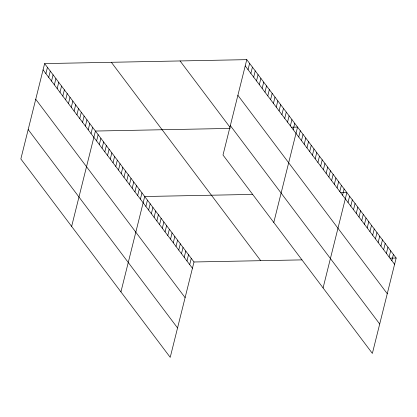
<?xml version="1.0" encoding="UTF-8"?>
<svg xmlns="http://www.w3.org/2000/svg" width="417" height="417" viewBox="0 0 417 417"><rect width="100%" height="100%" fill="white"/><g stroke="black" fill="none" stroke-linecap="round" stroke-linejoin="round"><path stroke-width="0.63" d="M44.629 63.593L20.85 158.96L170.219 357.353L193.999 261.985L44.629 63.593L246.781 59.647L396.15 258.04L372.371 353.407L223.001 155.015L246.781 59.647M45.891 73.6L47.449 67.34M48.711 77.348L50.269 71.088M51.531 81.096L53.095 74.836M54.351 84.839L55.914 78.584M57.176 88.586L58.734 82.326M59.996 92.334L61.554 86.074M62.816 96.082L64.38 89.822M65.641 99.83L67.2 93.57M68.461 103.578L70.02 97.317M71.281 107.325L72.845 101.065M74.101 111.073L75.665 104.813M76.926 114.821L78.485 108.561M79.746 118.569L81.305 112.309M82.566 122.317L84.13 116.056M85.391 126.064L86.95 119.804M88.211 129.812L89.77 123.552M91.031 133.56L92.595 127.3M71.635 226.415L95.415 131.047L230.231 128.415M96.593 140.941L98.151 134.681M99.329 144.579L100.893 138.319M102.066 148.217L103.63 141.957M104.808 151.856L106.366 145.596M107.544 155.489L109.108 149.229M110.286 159.127L111.845 152.867M113.023 162.766L114.581 156.505M115.759 166.404L117.323 160.144M118.501 170.037L120.06 163.782M121.238 173.675L122.796 167.415M123.974 177.314L125.538 171.053M126.716 180.952L128.274 174.692M129.452 184.59L131.011 178.33M132.189 188.223L133.753 181.968M134.931 191.862L136.489 185.601M137.667 195.5L139.231 189.24M140.404 199.138L141.968 192.878M120.925 291.884L144.704 196.516L252.655 194.405M145.882 206.41L147.446 200.15M148.624 210.048L150.183 203.788M151.361 213.686L152.919 207.426M154.097 217.325L155.661 211.065M156.839 220.958L158.397 214.703M159.575 224.596L161.134 218.336M162.312 228.235L163.876 221.974M165.054 231.873L166.612 225.613M167.79 235.511L169.354 229.251M170.527 239.144L172.091 232.884M173.269 242.783L174.827 236.522M176.005 246.421L177.569 240.161M178.747 250.059L180.306 243.799M181.484 253.698L183.042 247.437M184.22 257.331L185.784 251.07M186.962 260.969L188.52 254.709M189.699 264.607L191.257 258.347M248.042 69.655L249.601 63.394M250.862 73.402L252.426 67.142M253.682 77.15L255.246 70.89M256.507 80.898L258.066 74.638M259.327 84.641L260.886 78.386M262.147 88.388L263.711 82.133M264.972 92.136L266.531 85.876M267.792 95.884L269.351 89.624M270.612 99.632L272.176 93.372M273.432 103.38L274.996 97.119M276.257 107.127L277.816 100.867M279.077 110.875L280.636 104.615M281.897 114.623L283.461 108.363M284.722 118.371L286.281 112.11M287.542 122.118L289.101 115.858M290.362 125.866L291.926 119.606M293.182 129.614L294.746 123.354M273.787 222.47L297.566 127.102L291.504 127.216M298.744 136.995L300.303 130.735M301.481 140.633L303.044 134.373M304.222 144.272L305.781 138.011M306.959 147.91L308.523 141.65M309.695 151.543L311.259 145.288M312.437 155.181L313.996 148.921M315.174 158.82L316.738 152.559M317.916 162.458L319.474 156.198M320.652 166.096L322.211 159.836M323.389 169.729L324.952 163.469M326.13 173.368L327.689 167.108M328.867 177.006L330.426 170.746M331.604 180.644L333.167 174.384M334.345 184.283L335.904 178.023M337.082 187.916L338.64 181.656M339.819 191.554L341.382 185.294M342.56 195.192L344.119 188.932M323.081 287.938L346.861 192.571L340.793 192.685M348.033 202.464L349.597 196.209M350.775 206.102L352.334 199.842M353.512 209.741L355.076 203.48M356.254 213.379L357.812 207.119M358.99 217.017L360.549 210.757M361.727 220.65L363.29 214.39M364.468 224.289L366.027 218.028M367.205 227.927L368.764 221.667M369.942 231.565L371.505 225.305M372.683 235.198L374.242 228.943M375.42 238.837L376.978 232.577M378.156 242.475L379.72 236.215M380.898 246.113L382.457 239.853M383.635 249.752L385.199 243.492M386.377 253.385L387.935 247.125M389.113 257.023L390.672 250.763M391.85 260.661L393.413 254.401M193.999 261.985L301.944 259.88M390.088 258.159L396.15 258.04M245.222 65.907L394.591 264.3M237.888 95.311L387.257 293.704M230.335 125.611L379.705 324.004M180.071 60.95L230.153 127.466M111.339 62.289L260.708 260.682M43.066 69.853L192.435 268.246M35.737 99.256L185.106 297.649M28.184 129.557L177.553 327.95"/></g></svg>
